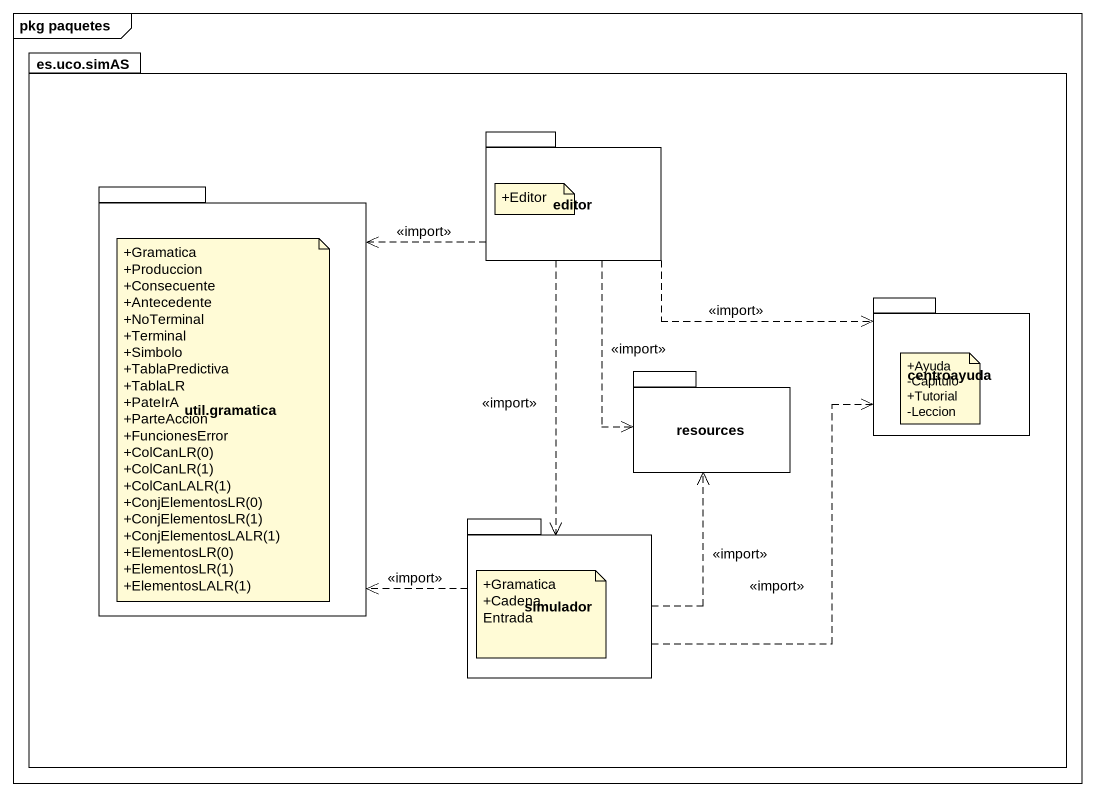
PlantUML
@startuml
mainframe pkg paquetes
package "es.uco.simAS" as es_uco_simAS {
  package editor {
  }
  package "util.gramatica" as util_gramatica {
  }
  package centroayuda {
  }
  package resources {
  }
  package simulador {
  }
}
editor ..> util_gramatica : <<import>>
editor .right.> centroayuda : <<import>>
editor ..> resources : <<import>>
editor ..> simulador : <<import>>
simulador .up.> util_gramatica : <<import>>
simulador .right.> centroayuda : <<import>>
simulador .up.> resources : <<import>>
note as N1
  +Editor
end note
note as N2
  +Gramatica
  +Produccion
  +Consecuente
  +Antecedente
  +NoTerminal
  +Terminal
  +Simbolo
  +TablaPredictiva
  +TablaLR
  +PateIrA
  +ParteAccion
  +FuncionesError
  +ColCanLR(0)
  +ColCanLR(1)
  +ColCanLALR(1)
  +ConjElementosLR(0)
  +ConjElementosLR(1)
  +ConjElementosLALR(1)
  +ElementosLR(0)
  +ElementosLR(1)
  +ElementosLALR(1)
end note
note as N3
  +Ayuda
  -Capitulo
  +Tutorial
  -Leccion
end note
note as N4
  +Gramatica
  +CadenaEntrada
end note
@enduml
